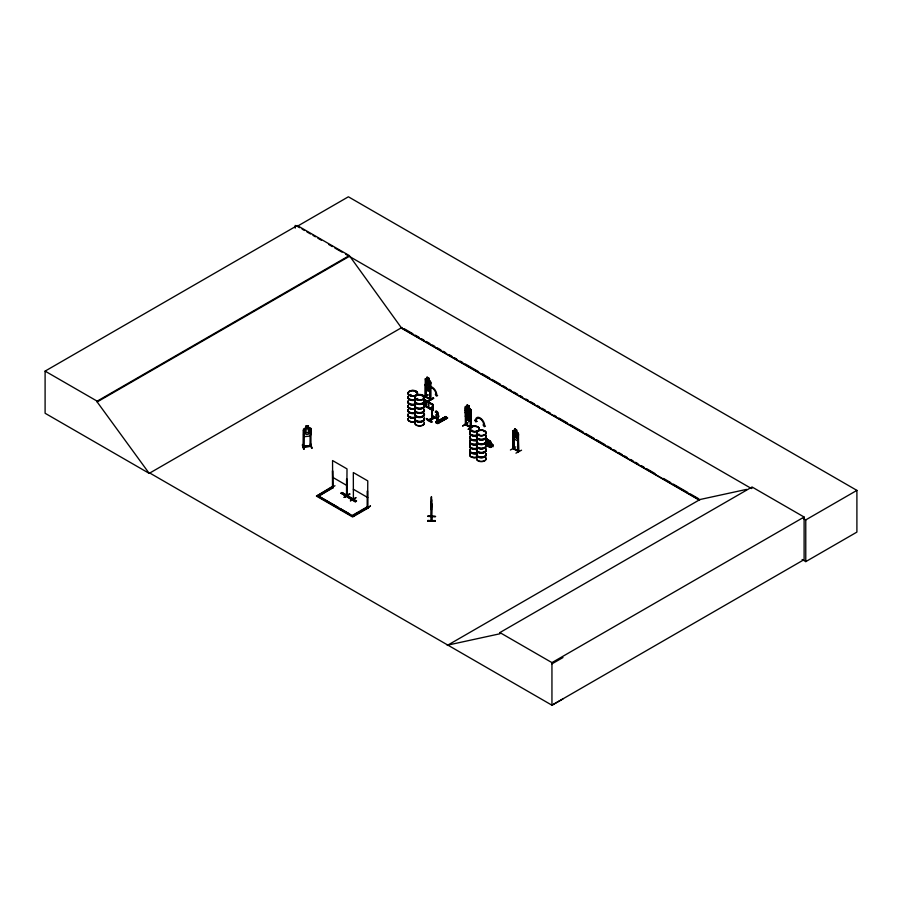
<?xml version="1.0" encoding="UTF-8"?>
<svg xmlns="http://www.w3.org/2000/svg" width="902" height="902" viewBox="0 0 902 902"><rect width="100%" height="100%" fill="white"/><g stroke="black" fill="none" stroke-linecap="round" stroke-linejoin="round"><path stroke-width="1.35" d="M431.393 505.458L431.449 503.237M427.672 521.074L435.35 520.612L427.683 520.533L435.339 521.198L427.683 520.86M431.314 501.715C431.314 508.818 431.596 486.697 431.325 502.211M431.393 505.56L431.382 507.183M431.382 507.003L431.325 506.045M427.875 516.418L435.531 516.53L427.875 516.068M431.359 505.323L431.663 503.767L431.652 520.905L431.911 516.575M431.539 506.574L431.404 510.013L431.303 508.412M431.832 499.832L431.472 516.869M431.415 497.273L431.325 520.454M435.531 516.53L427.875 516.305M438.327 417.141L438.259 417.186A1.703 0.981 60 0 0 438.011 414.852L438.079 414.819A1.703 0.981 60 0 1 438.327 417.141L438.011 422.407L436.805 421.786L437.414 421.437M432.746 410.151L425.214 405.449M431.855 407.772L432.486 408.426L431.889 408.775C429.927 405.799 429.893 410.23 430.186 407.749M436.872 421.922L437.29 421.369L436.748 421.933M436.669 421.719L437.436 421.538M432.486 404.558L432.464 404.705M432.768 404.57L424.109 399.248M425.214 400.454L432.994 405.009L432.486 404.119M432.498 410.207L432.61 404.784L431.844 419.171L431.81 407.817L432.486 408.256L431.889 408.606M432.746 410.579L424.109 405.37M409.598 395.166L410.771 394.659M410.241 395.189L410.128 394.501M410.884 395.166L410.241 395.053M416.701 399.056L417.209 399.18M422.44 396.068L422.542 395.493L422.226 396.034M422.373 395.888L422.767 395.651M442.916 419.644L442.803 419.013M471.227 430.592L471.847 430.13M478.59 434.572L478.815 434.042L479.458 434.764M484.013 431.145L484.566 431.517L483.754 431.517M436.557 411.707C436.884 409.091 433.93 413.161 436.14 412.304M426.432 418.562C439.082 424.233 426.42 421.865 426.466 418.517M431.584 422.147L426.432 418.799L431.81 421.989M436.872 412.62L436.872 414.119A1.703 0.981 60 0 0 436.624 416.16L436.692 421.854M425.812 378.569L430.637 381.907L430.637 399.857L430.581 381.907L429.036 380.373L425.643 386.259L429.95 389.168L430.637 387.42M517.782 440.92L518.368 433.806L517.804 432.723L513.644 430.344L513.08 430.75M429.927 389.055L430.525 387.409L429.972 389.157L425.767 386.755L425.27 384.365M465.285 410.647L465.973 408.91L465.353 410.692M470.799 415.292L470.179 416.995L470.799 415.213M303.512 434.696L304.278 436.658L310.096 436.094L310.931 433.918L310.953 428.45L308.473 427.976M310.096 436.094L310.953 433.975M428.822 420.163L434.245 417.04M427.92 395.031L423.59 397.545M510.408 450.008L515.786 446.885M462.715 426.082L468.025 422.632L462.76 425.823M465.939 424.357L465.319 424.019L470.799 427.041M470.562 426.669L470.979 426.917M470.325 426.815L470.855 427.683L470.855 409.745L465.928 406.362L465.353 406.779L465.939 424.966L466.063 416.476M302.294 444.855L303.602 449.185M303.985 449.196L302.7 444.483L303.918 449.14M425.27 396.215L425.789 397.083L425.62 396.452M425.981 396.981L425.924 384.432M430.468 399.823C429.893 397.342 431.415 400.668 425.417 396.621M430.017 399.53L430.277 388.3M513.058 448.655L513.159 430.705L513.103 448.7L518.706 451.575L518.143 434.595L517.951 451.462L518.706 451.575L513.407 448.519M513.599 432.227L513.103 431.945L513.79 432.114L513.847 448.835L513.328 448.519M517.883 450.774C522.529 452.127 505.052 444.427 518.503 451.101M303.331 446.941L310.886 446.197M310.829 445.768L303.331 446.332L310.807 445.599M432.994 404.942L423.917 399.924M432.802 410.049L423.917 404.919M423.917 405.483L433.005 410.478M432.994 410.568L433.016 404.423M431.889 418.551L432.261 407.693L431.506 407.433L432.374 408.369M415.957 391.863L415.585 392.02M472.603 430.806L471.442 430.288M484.351 431.427L484.521 431.336M467.225 411.65L468.927 412.597L468.927 408.775L467.225 407.828L466.311 416.623L467.225 417.818L467.101 419.937L468.984 420.907L468.927 418.889M468.927 414.243L467.225 413.296L467.225 417.13L468.916 418.066L469.829 409.271L468.927 406.035L467.225 404.953L466.323 411.165L467.225 413.308M493.022 444.72L492.966 446.806L491.128 445.678L490.53 446.355L487.215 444.438L485.795 442.589L485.795 440.683L487.215 440.469L490.53 442.386L491.128 443.761C494.984 446.219 490.248 443.175 490.564 441.303L485.84 438.519M332.849 487.486L332.556 470.697L332.522 487.362M346.537 495.13L346.842 495.57M353.392 499.618L353.325 472.547L367.779 480.89L367.621 507.567M306.06 426.172L306.071 428.27L304.831 429.081L304.831 432.915L306.071 434.437L308.383 434.212L309.623 432.441L309.623 428.608L308.383 428.044L308.45 425.868L305.97 426.116L305.992 428.213L303.5 429.138L303.376 447.088L303.41 430.243L304.087 430.175L304.064 447.065L304.211 446.4M310.119 445.667L310.198 446.434M310.953 428.45L310.931 446.355L303.534 447.099M416.904 398.492L417.829 398.909L417.209 398.447M442.115 419.058L443.006 419.464M472.422 430.604L471.847 430.852M471.318 430.806L472.558 430.716M478.218 434.674L479.413 434.674M513.159 430.795L513.745 430.378M425.27 378.953L425.868 378.536M465.409 406.836L466.018 406.407M470.134 419.486L470.743 419.058M470.799 419.126L470.167 419.565L465.285 416.16M445.859 416.995L436.207 422.632M447.245 417.784L437.312 423.196M470.179 411.301L470.799 413.612L470.179 411.301L465.906 408.944M467.101 419.937L468.916 420.806M468.984 420.907L469.829 414.74L468.916 412.586M465.353 406.779L465.376 424.718M468.984 406.001L467.168 404.998M465.883 408.245L465.376 407.963L465.939 424.966M468.984 408.054L469.04 405.968M470.156 408.696L470.855 409.745M465.353 412.282L465.917 414.638L470.235 416.961M470.292 410.692L470.979 410.861L470.292 410.692L470.325 427.424M465.409 424.098L465.86 424.966M473.64 425.733L468.296 429.228L471.757 427.424M468.341 429.194L473.595 425.688M468.375 429.228L472.614 426.669M486.031 439.387L488.275 440.65L488.467 439.973L486.223 438.71M488.275 440.65L488.467 439.973M486.031 444.945L488.275 446.219L488.467 445.543L486.223 444.269M488.275 446.219L488.467 445.543M425.428 379.979L425.924 380.261M428.856 378.118L429.634 385.267L428.732 386.394L427.063 385.447L426.172 383.294L427.063 377.092L428.856 378.118L428.788 380.204L430.006 380.824M430.085 382.854L430.773 383.023L430.085 382.854L430.367 399.451M425.767 386.755L430.028 389.123M423.365 397.455L427.976 394.772L423.658 397.635M433.422 397.872L433.727 398.391L428.044 401.367L433.434 397.883L428.078 401.311M428.044 401.367L433.467 398.154M518.639 434.877L517.951 434.708M513.328 447.911L513.655 448.339M515.944 453.165L521.57 450.188M329.58 488.907L334.992 485.727M346.571 479.007L346.537 495.739M349.649 493.879L344.237 497.363L349.683 494.206M344.26 497.058L349.66 493.913M344.237 497.363L349.66 494.149M367.339 491.004L367.317 507.736M370.429 505.909L365.051 509.337M370.429 506.146L366.246 508.818M149.867 473.065L149.281 473.415L45.1 413.263L45.1 371.117L297.254 225.534L349.311 255.582L401.367 327.787L699.411 499.866M297.254 225.534L297.254 226.312L348.386 196.794L856.9 490.384L856.9 532.101L805.768 561.619L802.115 559.499M45.1 371.117L97.157 401.164L349.311 255.582M562.983 698.915L551.945 705.206L149.8 473.031L149.202 473.37L97.157 401.942L349.311 256.36M149.202 473.37L401.954 327.449M426.838 400.973L428.608 402.63L428.608 407.445L428.608 402.63M426.838 407.129L424.391 405.787M432.464 404.073L432.464 404.637M431.754 407.805L431.663 407.343M431.866 407.873L431.923 419.171L432.261 407.693M430.04 407.839L431.528 408.516M431.528 409.474L431.37 408.606M438.011 414.852L438.056 413.116M436.805 421.719L436.557 416.205A1.703 0.981 60 0 1 436.805 414.165L436.872 414.119M428.574 420.073L434.29 416.769L428.878 419.904M429.476 420.253L434.922 417.152L429.555 420.603M429.78 420.772L435.192 417.626M436.354 422.812L435.858 421.629L436.85 421.054L436.85 421.786M441.112 419.317L442.104 418.607L443.919 419.791L442.104 418.607M442.995 418.235L443.987 417.525L445.791 418.562M444.652 417.141C449.489 419.306 442.555 417.491 445.644 416.566L447.595 417.987L437.763 423.624L435.711 422.44L445.644 416.566M435.948 422.587L445.532 416.825M445.994 416.916L435.722 422.463M437.526 423.173L438.519 422.023L438.665 422.824M437.526 422.598L438.665 422.102M437.177 423.275L447.11 417.547M317.572 495.514L353.697 516.372L352.637 515.245L367.091 506.901L368.151 508.029L352.637 516.981L316.512 496.123L332.015 486.652L333.075 487.779L318.62 496.123L333.075 487.26M316.512 496.123L332.015 487.17L333.075 487.779M340.979 493.135L342.027 492.526L356.482 500.869L355.422 501.997L340.979 493.135L355.422 501.478L356.482 500.869M352.637 515.764L358.669 512.291M361.071 510.904L367.091 507.42L368.151 508.029M316.512 495.604L352.637 516.463L368.151 507.51M514.941 428.946L514.05 435.136L514.941 437.29L516.598 438.248L517.489 437.12L517.489 433.287L516.598 432.092L516.654 430.006L514.941 428.946L516.654 430.006L516.654 432.058M490.609 447.426C478.5 438.8 492.695 451.981 491.184 445.644M517.804 432.723L518.492 433.772L518.503 451.71L518.131 450.639M513.103 436.241L513.712 438.564M518.436 439.319L517.804 441.022L513.633 438.609L513.08 436.252M447.257 645.449L700.008 499.516L746.574 489.391M447.843 645.099L499.9 633.779L499.9 632.573L752.054 486.99L804.11 517.038L804.11 559.623L551.945 705.206L551.945 662.62L804.11 517.038M752.054 488.196L751.467 488.546L345.68 254.263M803.355 518.503L805.768 519.902L856.9 490.384M551.945 663.838L562.983 657.547M490.53 447.381L491.184 447.076L491.128 442.386M415.472 391.682L415.89 391.705M410.726 395.166L409.643 395.087M417.581 399.124L416.6 399.124M346.819 495.829L347.011 468.893L332.556 460.55L332.646 487.644L332.342 486.866M367.588 507.826L367.531 490.891M442.803 419.577L442.115 419.531M353.302 498.75L353.607 499.528M425.349 405.246L426.77 405.032L426.77 403.126L425.349 401.277M424.143 402.033C426.375 400.578 427.345 403.476 424.526 402.698L426.263 405.472L424.154 402.89M308.473 425.924L305.97 426.116M304.324 428.394L310.04 427.886M310.119 429.589L310.852 429.668L310.119 429.589L310.085 446.434M310.683 444.021L311.968 448.418L310.694 444.055M431.934 415.642L437.38 418.776M417.231 399L416.577 398.707M478.951 434.629L478.421 434.685M425.428 396.666L425.428 384.151M513.565 448.914L513.407 447.911M310.784 446.197L310.886 445.588M437.323 412.203L437.921 412.958M426.77 407.095L428.608 407.445M410.365 394.501L410.613 394.535M311.585 448.114L310.265 444.088M470.427 427.232L465.308 424.65L470.776 427.695M425.721 397.094L425.733 380.373M409.722 408.38L409.869 408.448A4.781 2.762 0 0 0 415.168 408.629A4.769 2.751 0 0 1 409.869 408.392A4.781 2.762 0 0 1 408.155 405.528A4.769 2.751 0 0 0 409.869 408.392M466.12 424.414L470.427 426.804M486.031 438.812L488.275 440.086M486.223 439.274L488.467 440.548M486.031 444.382L488.275 445.644M486.223 444.833L488.467 446.107M430.22 398.966L425.789 396.654L430.502 399.191M430.581 399.823L425.192 396.801L425.27 378.863L427.12 379.246L427.12 377.194M297.254 226.312L299.678 227.71M302.102 229.108L304.526 230.506M306.939 231.904L310.57 234.001M312.994 235.399L315.418 236.798M317.842 238.196L321.473 240.293M328.734 244.487L332.364 246.584M334.789 247.982L342.05 252.165M404.389 328.847L412.902 333.763M415.337 335.172L418.99 337.28M421.414 338.678L423.85 340.088M426.285 341.486L429.938 343.594M432.374 345.004L434.798 346.413M437.233 347.811L440.886 349.92M443.322 351.329L445.746 352.727M449.399 354.836L451.834 356.245M454.27 357.643L456.694 359.052M460.347 361.161L462.782 362.559M465.218 363.968L478.601 371.692M482.243 373.8L489.549 378.017M491.973 379.415L500.497 384.331M502.921 385.74L506.574 387.849M509.01 389.247L511.445 390.656M513.881 392.066L517.522 394.163M519.958 395.572L522.393 396.981M526.035 399.079L528.471 400.488M530.906 401.897L534.559 404.006M536.994 405.404L539.419 406.813M541.854 408.211L545.507 410.32M547.942 411.729L550.367 413.127M554.02 415.236L556.455 416.645M558.89 418.043L567.403 422.959M569.838 424.368L583.222 432.092M585.646 433.501L594.17 438.417M596.594 439.815L605.118 444.742M607.542 446.14L611.195 448.249M613.631 449.658L616.066 451.056M618.501 452.466L622.143 454.574M624.579 455.972L627.014 457.382M630.656 459.49L633.091 460.888M635.527 462.298L637.962 463.696M641.615 465.804L644.039 467.213M646.475 468.612L654.987 473.539M663.511 478.455L670.806 482.66M673.242 484.07L687.843 492.492M690.267 493.901L698.791 498.817M400.567 327.674L699.591 500.317M423.917 399.36L432.802 404.479L432.78 410.602M431.506 407.433L432.114 407.783M485.795 438.62L490.53 441.36M442.995 418.088L444.799 419.137M441.112 419.171L442.927 420.219M431.889 415.382L437.346 418.517M436.489 421.358L437.132 422.846L436.579 422.519M435.858 421.629L436.004 422.294M332.556 477.237L347.011 485.58M353.325 489.234L367.779 497.577M356.482 501.388L342.027 492.526M319.973 496.912L338.036 507.341M340.449 508.728L348.882 513.599M499.9 632.573L551.945 662.62M447.572 417.998L437.538 423.5L437.673 422.677M465.409 416.126L466.007 417.141M514.614 430.874L517.962 440.604M431.348 520.804L431.359 501.489M304.087 430.175L303.41 430.243M465.477 412.27L466.018 414.559M425.338 384.387L425.868 386.676M805.768 519.902L805.768 561.619M518.143 440.153L518.143 451.282M513.79 437.673L513.847 448.835M470.799 409.745L470.686 427.661M470.483 410.579L470.562 427.277M467.292 405.066L467.292 407.118M438.519 422.023L438.519 422.598M436.805 412.654L436.805 414.165M436.579 421.302L436.489 422.576M425.349 402.303L425.349 404.22M346.763 478.894L346.729 495.852M295.213 225.376L295.213 228.138M97.157 401.164L97.157 401.942M485.456 444.156A4.747 2.74 0 0 1 481.961 448.238A4.747 2.74 0 0 1 476.752 444.81M485.952 436.613A4.769 2.751 0 0 1 481.341 440.075A4.769 2.751 0 0 1 476.741 436.613M485.952 435.835A4.769 2.751 0 0 1 481.341 439.308A4.769 2.751 0 0 1 476.741 435.835M485.952 441.213A4.769 2.751 0 0 1 481.341 444.686A4.769 2.751 0 0 1 476.741 441.213M485.547 440.266A4.848 2.796 0 0 1 481.984 444.438A4.848 2.796 0 0 1 476.662 440.931M485.547 440.029A4.848 2.796 0 0 1 481.984 444.201A4.848 2.796 0 0 1 476.662 440.695M485.964 440.447A4.781 2.762 0 0 1 481.341 443.919A4.781 2.762 0 0 1 476.73 440.447M485.547 435.655A4.848 2.796 0 0 1 481.984 439.826A4.848 2.796 0 0 1 476.662 436.331M485.547 435.418A4.848 2.796 0 0 1 481.984 439.59A4.848 2.796 0 0 1 476.662 436.094M485.49 444.404A4.792 2.762 0 0 1 481.972 448.531A4.792 2.762 0 0 1 476.718 445.069M485.941 445.509A4.758 2.751 0 0 1 481.341 448.959A4.758 2.751 0 0 1 476.752 445.509M485.456 457.28A4.747 2.74 0 0 1 481.961 461.362A4.747 2.74 0 0 1 476.752 457.934M485.49 444.585A4.792 2.762 0 0 1 481.972 448.7A4.792 2.762 0 0 1 476.718 445.25M485.952 449.737A4.769 2.751 0 0 1 481.341 453.199A4.769 2.751 0 0 1 476.741 449.737M485.964 448.959A4.781 2.762 0 0 1 481.341 452.432A4.781 2.762 0 0 1 476.73 448.959M485.952 454.337A4.769 2.751 0 0 1 481.341 457.81A4.769 2.751 0 0 1 476.741 454.337M485.547 453.39A4.848 2.796 0 0 1 481.984 457.562A4.848 2.796 0 0 1 476.662 454.056M485.547 453.154A4.848 2.796 0 0 1 481.984 457.325A4.848 2.796 0 0 1 476.662 453.819M485.964 453.571A4.781 2.762 0 0 1 481.341 457.043A4.781 2.762 0 0 1 476.73 453.571M485.547 448.779A4.848 2.796 0 0 1 481.984 452.951A4.848 2.796 0 0 1 476.662 449.455M485.547 448.542A4.848 2.796 0 0 1 481.984 452.714A4.848 2.796 0 0 1 476.662 449.219M485.49 457.528A4.792 2.762 0 0 1 481.972 461.655A4.792 2.762 0 0 1 476.718 458.193M476.921 440.131A4.848 2.796 0 0 1 471.07 439.68A4.848 2.796 0 0 1 470.303 436.309M476.887 440.356A4.769 2.751 0 0 1 471.126 439.917A4.769 2.751 0 0 1 470.37 436.591M476.876 443.942A4.747 2.74 0 0 1 471.137 443.513A4.747 2.74 0 0 1 470.382 440.199M476.887 444.077A4.792 2.762 0 0 1 471.115 443.637A4.792 2.762 0 0 1 470.348 440.3M476.921 435.519A4.848 2.796 0 0 1 471.07 435.08A4.848 2.796 0 0 1 470.303 431.697M476.887 439.59A4.769 2.751 0 0 1 471.126 439.15A4.769 2.751 0 0 1 470.37 435.824M476.887 435.756A4.769 2.751 0 0 1 471.126 435.316A4.769 2.751 0 0 1 470.37 431.99M476.921 439.894A4.848 2.796 0 0 1 471.07 439.443A4.848 2.796 0 0 1 470.303 436.072M476.921 435.283A4.848 2.796 0 0 1 471.07 434.843A4.848 2.796 0 0 1 470.303 431.46M476.887 434.978A4.769 2.751 0 0 1 471.126 434.55A4.769 2.751 0 0 1 470.37 431.224M476.921 453.255A4.848 2.796 0 0 1 471.07 452.804A4.848 2.796 0 0 1 470.303 449.433M476.887 453.48A4.769 2.751 0 0 1 471.126 453.041A4.769 2.751 0 0 1 470.37 449.715M476.876 457.066A4.747 2.74 0 0 1 471.137 456.637A4.747 2.74 0 0 1 470.382 453.323M476.876 444.63A4.747 2.74 0 0 1 471.137 444.19A4.747 2.74 0 0 1 470.382 440.886M476.887 457.201A4.792 2.762 0 0 1 471.115 456.762A4.792 2.762 0 0 1 470.348 453.424M476.887 457.348A4.792 2.762 0 0 1 471.115 456.908A4.792 2.762 0 0 1 470.348 453.571M476.887 444.415A4.792 2.762 0 0 1 471.115 443.976A4.792 2.762 0 0 1 470.348 440.638M476.921 448.644A4.848 2.796 0 0 1 471.07 448.204A4.848 2.796 0 0 1 470.303 444.821M476.887 452.714A4.769 2.751 0 0 1 471.126 452.274A4.769 2.751 0 0 1 470.37 448.948M476.887 448.88A4.769 2.751 0 0 1 471.126 448.441A4.769 2.751 0 0 1 470.37 445.114M476.921 453.018A4.848 2.796 0 0 1 471.07 452.567A4.848 2.796 0 0 1 470.303 449.196M476.921 448.407A4.848 2.796 0 0 1 471.07 447.967A4.848 2.796 0 0 1 470.303 444.585M476.887 448.102A4.769 2.751 0 0 1 471.126 447.674A4.769 2.751 0 0 1 470.37 444.348M415.157 408.313A4.747 2.74 0 0 1 409.88 408.11A4.747 2.74 0 0 1 408.189 405.223M415.168 400.127A4.781 2.762 0 0 1 409.869 399.924A4.781 2.762 0 0 1 408.155 397.015M415.157 399.349A4.769 2.751 0 0 1 409.869 399.146A4.769 2.751 0 0 1 408.166 396.249M415.157 404.727A4.769 2.751 0 0 1 409.869 404.524A4.769 2.751 0 0 1 408.166 401.627M415.202 404.491A4.848 2.796 0 0 1 409.824 404.288A4.848 2.796 0 0 1 408.099 401.345M415.202 404.254A4.848 2.796 0 0 1 409.824 404.051A4.848 2.796 0 0 1 408.099 401.108M415.168 403.961A4.781 2.762 0 0 1 409.869 403.758A4.781 2.762 0 0 1 408.155 400.849M415.202 399.89A4.848 2.796 0 0 1 409.824 399.687A4.848 2.796 0 0 1 408.099 396.745M415.202 399.654A4.848 2.796 0 0 1 409.824 399.451A4.848 2.796 0 0 1 408.099 396.508M415.157 408.989A4.747 2.74 0 0 1 409.88 408.798A4.747 2.74 0 0 1 408.189 405.911M415.157 421.437A4.747 2.74 0 0 1 409.88 421.234A4.747 2.74 0 0 1 408.189 418.348M415.157 413.24A4.769 2.751 0 0 1 409.869 413.048A4.769 2.751 0 0 1 408.166 410.151M415.157 412.473A4.769 2.751 0 0 1 409.869 412.27A4.769 2.751 0 0 1 408.166 409.373M415.157 417.851A4.769 2.751 0 0 1 409.869 417.649A4.769 2.751 0 0 1 408.166 414.751M415.202 417.615A4.848 2.796 0 0 1 409.824 417.412A4.848 2.796 0 0 1 408.099 414.469M415.202 417.378A4.848 2.796 0 0 1 409.824 417.175A4.848 2.796 0 0 1 408.099 414.232M415.157 417.074A4.769 2.751 0 0 1 409.869 416.882A4.769 2.751 0 0 1 408.166 413.984M415.202 413.015A4.848 2.796 0 0 1 409.824 412.812A4.848 2.796 0 0 1 408.099 409.869M415.202 412.778A4.848 2.796 0 0 1 409.824 412.575A4.848 2.796 0 0 1 408.099 409.632M415.168 421.561A4.792 2.762 0 0 1 409.858 421.358A4.792 2.762 0 0 1 408.155 418.449M415.168 421.719A4.792 2.762 0 0 1 409.858 421.516A4.792 2.762 0 0 1 408.155 418.607M424.312 405.302A4.848 2.796 0 0 1 418.99 408.798A4.848 2.796 0 0 1 415.427 404.626M424.233 405.584A4.769 2.751 0 0 1 419.002 409.023A4.769 2.751 0 0 1 415.495 404.919M424.222 409.17A4.758 2.751 0 0 1 419.002 412.609A4.758 2.751 0 0 1 415.506 408.505M424.256 409.474A4.792 2.762 0 0 1 419.002 412.936A4.792 2.762 0 0 1 415.484 408.809M424.312 400.702A4.848 2.796 0 0 1 418.99 404.197A4.848 2.796 0 0 1 415.427 400.026M424.233 404.806A4.769 2.751 0 0 1 419.002 408.256A4.769 2.751 0 0 1 415.495 404.141M424.244 400.973A4.781 2.762 0 0 1 419.002 404.423A4.781 2.762 0 0 1 415.484 400.308M424.312 405.066A4.848 2.796 0 0 1 418.99 408.561A4.848 2.796 0 0 1 415.427 404.389M424.312 400.465A4.848 2.796 0 0 1 418.99 403.961A4.848 2.796 0 0 1 415.427 399.789M424.244 400.206A4.781 2.762 0 0 1 419.002 403.656A4.781 2.762 0 0 1 415.484 399.541M424.312 418.427A4.848 2.796 0 0 1 418.99 421.922A4.848 2.796 0 0 1 415.427 417.75M424.233 418.708A4.769 2.751 0 0 1 419.002 422.147A4.769 2.751 0 0 1 415.495 418.043M424.222 422.305A4.758 2.751 0 0 1 419.002 425.744A4.758 2.751 0 0 1 415.506 421.651M424.391 410.568A4.758 2.751 0 0 1 418.393 413.217A4.758 2.751 0 0 1 415.506 409.192M424.256 422.564A4.792 2.762 0 0 1 419.002 426.015A4.792 2.762 0 0 1 415.484 421.888M424.256 409.621A4.792 2.762 0 0 1 419.002 413.082A4.792 2.762 0 0 1 415.484 408.956M424.312 413.826A4.848 2.796 0 0 1 418.99 417.322A4.848 2.796 0 0 1 415.427 413.15M424.233 417.93A4.769 2.751 0 0 1 419.002 421.381A4.769 2.751 0 0 1 415.495 417.265M424.244 414.097A4.781 2.762 0 0 1 419.002 417.547A4.781 2.762 0 0 1 415.484 413.432M424.312 418.19A4.848 2.796 0 0 1 418.99 421.685A4.848 2.796 0 0 1 415.427 417.513M424.312 413.59A4.848 2.796 0 0 1 418.99 417.085A4.848 2.796 0 0 1 415.427 412.913M424.233 413.33A4.769 2.751 0 0 1 419.002 416.769A4.769 2.751 0 0 1 415.495 412.665M431.483 504.117L431.551 506.608L431.562 504.117M486.437 443.186L488.591 443.592L490.62 446.039L488.985 443.412C491.68 444.134 490.699 441.36 488.58 442.735L486.539 440.176L488.196 442.927L486.437 443.186M436.512 412.518C437.605 414.864 438.271 409.339 436.512 412.518M355.884 497.746L350.348 500.892L355.873 497.78M466.424 411.988L467.619 415.089C465.184 416.217 467.349 418.505 468.014 415.777L469.514 418.483L468.375 415.518L469.581 413.815L468.939 413.454L467.991 414.852L466.424 411.988M437.538 395.527L436.444 396.113L435.339 394.264L436.106 394.704A5.378 3.101 60 0 0 432.306 388.119A5.378 3.101 60 0 0 428.495 390.318L429.251 390.746L428.089 391.288L426.917 389.405L427.672 389.833A6.438 3.721 60 0 1 432.227 387.206A6.438 3.721 60 0 1 436.782 395.099L437.538 395.527M476.933 421.347L475.828 421.933L474.723 420.095L475.489 420.524A6.438 3.755 59.6 0 1 480.078 417.874A6.438 3.755 59.6 0 1 484.667 425.733L485.434 426.161L484.25 426.714L483.077 424.831L483.833 425.259A5.378 3.134 59.6 0 0 479.999 418.697A5.378 3.134 59.6 0 0 476.166 420.907L476.933 421.347M307.977 426.375L306.488 426.522L306.488 427.21L307.977 427.063L307.977 426.375M308.383 428.732L306.071 428.957L306.071 432.791L308.383 432.565L308.383 428.732M468.623 406.204L467.529 405.607L468.623 406.892L468.623 406.204M468.623 419.61L467.529 419.013L468.623 420.298L468.623 419.61M428.439 378.355L427.356 377.746L428.439 379.043L428.439 378.355M428.732 380.915L427.063 379.967L427.063 383.801L428.732 384.748L428.732 380.915M516.294 430.209L515.234 429.589L516.294 430.897L516.294 430.209M516.598 432.78L514.941 431.821L514.941 435.655L516.598 436.613L516.598 432.78M490.53 443.412L487.215 441.495L487.215 443.412L490.609 445.419L490.53 443.412M492.605 444.957L492.018 444.618L492.605 446.186L492.605 444.957M478.951 435.238A4.792 2.762 0 0 0 486.133 432.836A4.792 2.762 0 0 0 478.951 430.446A4.792 2.762 0 0 0 478.951 435.238M478.962 435.474A4.758 2.751 0 0 0 486.11 433.095A4.758 2.751 0 0 0 478.962 430.716A4.758 2.751 0 0 0 478.962 435.474M477.959 434.809A4.792 2.762 0 0 0 485.975 433.569A4.792 2.762 0 0 0 480.112 430.186A4.792 2.762 0 0 0 477.959 434.809M472.107 431.145A4.781 2.762 0 0 0 479.278 428.754A4.781 2.762 0 0 0 472.107 426.364A4.781 2.762 0 0 0 472.107 431.145M472.118 431.506A4.758 2.751 0 0 0 479.255 429.127A4.758 2.751 0 0 0 472.118 426.736A4.758 2.751 0 0 0 472.118 431.506M471.115 430.852A4.792 2.762 0 0 0 479.12 429.611A4.792 2.762 0 0 0 473.257 426.218A4.792 2.762 0 0 0 471.115 430.852M410.399 395.482A4.758 2.751 0 0 0 417.536 393.103A4.758 2.751 0 0 0 410.399 390.724A4.758 2.751 0 0 0 410.399 395.482M410.399 395.888A4.758 2.751 0 0 0 417.536 393.498A4.758 2.751 0 0 0 410.399 391.118A4.758 2.751 0 0 0 410.399 395.888M410.376 395.64A4.792 2.762 0 0 0 417.57 393.249A4.792 2.762 0 0 0 410.376 390.859A4.792 2.762 0 0 0 410.376 395.64M417.231 399.609A4.792 2.762 0 0 0 424.414 397.207A4.792 2.762 0 0 0 417.231 394.817A4.792 2.762 0 0 0 417.231 399.609M417.243 399.834A4.769 2.751 0 0 0 424.402 397.444A4.758 2.751 0 0 0 417.243 395.065A4.769 2.751 0 0 0 417.243 399.834A4.758 2.751 0 0 0 424.391 397.444A4.769 2.751 0 0 0 417.243 395.065A4.758 2.751 0 0 0 417.243 399.823"/></g></svg>
